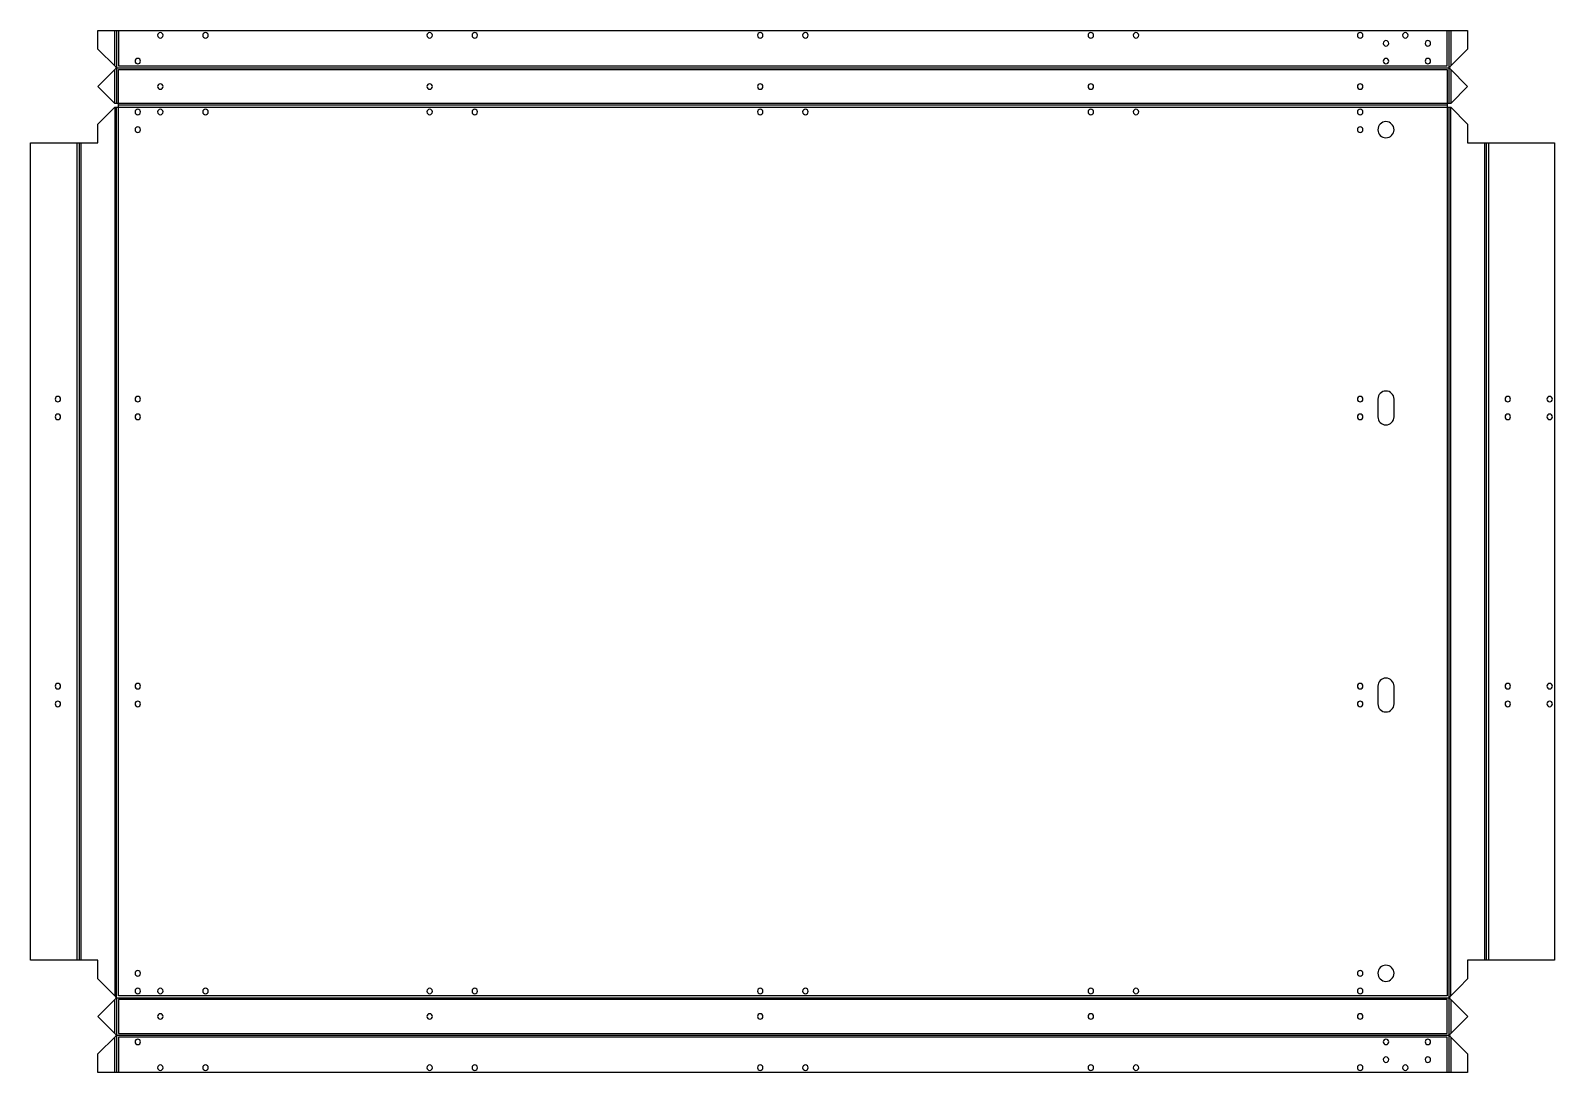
# Model space of a CAD drawing. Header units: millimetres. Extents: x -55 to 891, y 0 to 646.
import ezdxf

# ---------------------------------------------------------------- set-up
doc = ezdxf.new("R2010")
doc.units = ezdxf.units.MM

msp = doc.modelspace()

# ---------------------------------------------------------------- linework, layer by layer
at = {"layer": 'BEND'}
for p, q in [((-1.13, 646.05), (-1.13, 622.92)), ((825.13, 622.92), (825.13, 646.05)), ((-1.47, 622.92), (825.47, 622.92)), ((-1.13, 622.92), (-1.13, 600.82)), ((825.13, 600.82), (825.13, 622.92)), ((-1.13, 46.39), (-1.13, 598.49)), ((824, 599.65), (0, 599.65)), ((825.13, 46.39), (825.13, 598.49)), ((-24.39, 576.42), (-24.39, 69.62)), ((848.39, 69.62), (848.39, 576.42)), ((-1.47, 46.39), (825.47, 46.39)), ((-1.13, 46.39), (-1.13, 23.13)), ((825.13, 23.13), (825.13, 46.39)), ((-1.47, 23.13), (825.47, 23.13)), ((-1.13, 23.13), (-1.13, 0)), ((825.13, 0), (825.13, 23.13))]:
    msp.add_line(p, q, dxfattribs=at)
at = {"layer": 'BEND_EXTENT'}
for p, q in [((-2.26, 624.12), (-2.26, 646.05)), ((0, 646.05), (0, 624.05)), ((824, 624.05), (824, 646.05)), ((826.26, 646.05), (826.26, 624.12)), ((0, 624.05), (824, 624.05)), ((-2.26, 600.86), (-2.26, 621.72)), ((826.26, 621.72), (826.26, 600.86)), ((-2.26, 598.45), (-2.26, 47.59)), ((826.26, 47.59), (826.26, 598.45)), ((-25.52, 69.62), (-25.52, 576.42)), ((-23.26, 576.42), (-23.26, 69.62)), ((847.26, 69.62), (847.26, 576.42)), ((849.52, 576.42), (849.52, 69.62)), ((-2.26, 24.33), (-2.26, 45.19)), ((826.26, 45.19), (826.26, 24.33)), ((-2.26, 0), (-2.26, 21.93)), ((824, 22), (0, 22)), ((0, 22), (0, 0)), ((824, 0), (824, 22)), ((826.26, 21.93), (826.26, 0))]:
    msp.add_line(p, q, dxfattribs=at)
for points in [[(824, 600.79), (0, 600.79), (0, 621.79), (824, 621.79)], [(0, 598.52), (824, 598.52), (824, 47.52), (0, 47.52)], [(824, 45.26), (0, 45.26), (0, 24.26), (824, 24.26)]]:
    msp.add_lwpolyline(points, close=True, dxfattribs=at)
at = {"layer": 'INTERIOR_PROFILES'}
for points in [[(791, 406.52), (791, 417.52, 1), (781, 417.52), (781, 406.52, 1)], [(781, 239.52), (781, 228.52, 1), (791, 228.52), (791, 239.52, 1)]]:
    msp.add_lwpolyline(points, format="xyb", close=True, dxfattribs=at)
at = {"layer": 'INTERIOR_PROFILES', "extrusion": (0, 0, -1)}
for centre, radius in [((-26, 643.05), 1.7), ((-54, 643.05), 1.7), ((-193, 643.05), 1.7), ((-221, 643.05), 1.7), ((-398, 643.05), 1.7), ((-426, 643.05), 1.7), ((-603, 643.05), 1.7), ((-631, 643.05), 1.7), ((-770, 643.05), 1.7), ((-798, 643.05), 1.7), ((-786, 638.05), 1.7), ((-812, 638.05), 1.7), ((-12, 627.05), 1.7), ((-786, 627.05), 1.7), ((-812, 627.05), 1.7), ((-26, 611.29), 1.7), ((-193, 611.29), 1.7), ((-398, 611.29), 1.7), ((-603, 611.29), 1.7), ((-770, 611.29), 1.7), ((-12, 595.52), 1.7), ((-26, 595.52), 1.7), ((-54, 595.52), 1.7), ((-193, 595.52), 1.7), ((-221, 595.52), 1.7), ((-398, 595.52), 1.7), ((-426, 595.52), 1.7), ((-603, 595.52), 1.7), ((-631, 595.52), 1.7), ((-770, 595.52), 1.7), ((-12, 584.52), 1.7), ((-770, 584.52), 1.7), ((-786, 584.52), 5), ((37.52, 417.52), 1.7), ((-12, 417.52), 1.7), ((-770, 417.52), 1.7), ((-861.52, 417.52), 1.7), ((-887.52, 417.52), 1.7), ((37.52, 406.52), 1.7), ((-12, 406.52), 1.7), ((-770, 406.52), 1.7), ((-861.52, 406.52), 1.7), ((-887.52, 406.52), 1.7), ((37.52, 239.52), 1.7), ((-12, 239.52), 1.7), ((-770, 239.52), 1.7), ((-861.52, 239.52), 1.7), ((-887.52, 239.52), 1.7), ((37.52, 228.52), 1.7), ((-12, 228.52), 1.7), ((-770, 228.52), 1.7), ((-861.52, 228.52), 1.7), ((-887.52, 228.52), 1.7), ((-786, 61.52), 5), ((-12, 61.52), 1.7), ((-770, 61.52), 1.7), ((-12, 50.52), 1.7), ((-26, 50.52), 1.7), ((-54, 50.52), 1.7), ((-193, 50.52), 1.7), ((-221, 50.52), 1.7), ((-398, 50.52), 1.7), ((-426, 50.52), 1.7), ((-603, 50.52), 1.7), ((-631, 50.52), 1.7), ((-770, 50.52), 1.7), ((-26, 34.76), 1.7), ((-193, 34.76), 1.7), ((-398, 34.76), 1.7), ((-603, 34.76), 1.7), ((-770, 34.76), 1.7), ((-12, 19), 1.7), ((-786, 19), 1.7), ((-812, 19), 1.7), ((-786, 8), 1.7), ((-812, 8), 1.7), ((-26, 3), 1.7), ((-54, 3), 1.7), ((-193, 3), 1.7), ((-221, 3), 1.7), ((-398, 3), 1.7), ((-426, 3), 1.7), ((-603, 3), 1.7), ((-631, 3), 1.7), ((-770, 3), 1.7), ((-798, 3), 1.7)]:
    msp.add_circle(centre, radius, dxfattribs=at)
at = {"layer": 'OUTER_PROFILES'}
msp.add_lwpolyline([(-1.77, 22.42, 0.414214), (-1.77, 23.84), (-12.69, 34.76), (-1.77, 45.69, 0.414214), (-1.77, 47.1), (-12.66, 57.99), (-12.66, 69.62), (-23.26, 69.62), (-54.52, 69.62), (-54.52, 576.42), (-12.66, 576.42), (-12.66, 588.05), (-2.26, 598.45), (0, 598.52), (0, 600.79), (-2.26, 600.86), (-12.66, 611.26), (-12.66, 611.32), (-1.77, 622.21, 0.414214), (-1.77, 623.62), (-12.66, 634.52), (-12.66, 646.05), (836.66, 646.05), (836.66, 634.52), (825.77, 623.62, 0.414214), (825.77, 622.21), (836.66, 611.32), (836.66, 611.26), (826.26, 600.86), (824, 600.79), (824, 598.52), (826.26, 598.45), (836.66, 588.05), (836.66, 576.42), (890.52, 576.42), (890.52, 69.62), (847.26, 69.62), (836.66, 69.62), (836.66, 57.99), (831.46, 52.79), (825.77, 47.1, 0.414214), (825.77, 45.69), (836.69, 34.76), (825.77, 23.84, 0.414214), (825.77, 22.42), (836.66, 11.53), (836.66, 0), (824, 0), (0, 0), (-2.26, 0), (-12.66, 0), (-12.66, 11.53)], format="xyb", close=True, dxfattribs=at)

doc.saveas('drawing.dxf')
